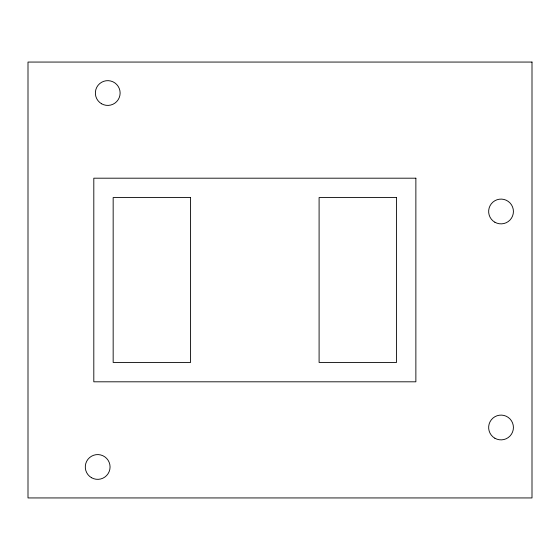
<?xml version="1.0" encoding="UTF-8"?>
<svg xmlns="http://www.w3.org/2000/svg" width="560" height="560" viewBox="0 0 560 560"><rect width="100%" height="100%" fill="white"/><g stroke="black" fill="none" stroke-linecap="round" stroke-linejoin="round"><path stroke-width="0.84" d="M532 62.062L28 62.062L28 497.938L532 497.938L532 62.062M415.87 178.192L93.807 178.192L93.807 381.808L415.87 381.808L415.87 178.192M190.582 197.547L113.162 197.547L113.162 362.453L190.582 362.453L190.582 197.547M396.515 197.547L319.095 197.547L319.095 362.453L396.515 362.453L396.515 197.547M101.549 103.761A12.39 12.39 0 0 0 120.127 93.03A12.39 12.39 0 0 0 101.549 82.306A12.39 12.39 0 0 0 101.549 103.761M494.837 222.208A12.39 12.39 0 0 0 513.422 211.484A12.39 12.39 0 0 0 494.837 200.753A12.39 12.39 0 0 0 494.837 222.208M494.837 438.214A12.39 12.39 0 0 0 513.422 427.483A12.39 12.39 0 0 0 494.837 416.759A12.39 12.39 0 0 0 494.837 438.214M91.483 477.694A12.39 12.39 0 0 0 110.068 466.97A12.39 12.39 0 0 0 91.483 456.239A12.39 12.39 0 0 0 91.483 477.694"/></g></svg>
